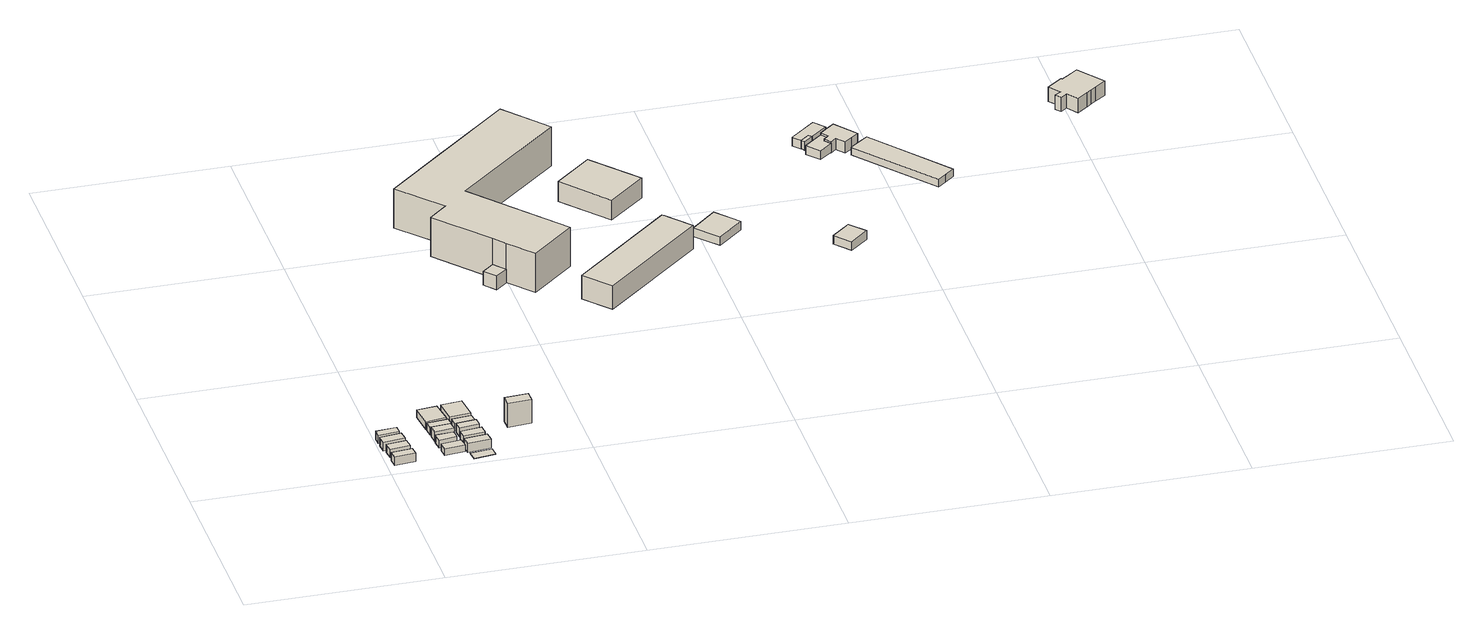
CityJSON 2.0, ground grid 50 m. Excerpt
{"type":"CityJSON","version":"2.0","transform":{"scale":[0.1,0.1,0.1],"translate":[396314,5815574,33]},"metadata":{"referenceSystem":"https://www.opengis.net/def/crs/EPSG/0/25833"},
"CityObjects":{
"building1":{"type":"Building","attributes":{"Gemeindeschluessel":"11000009","BezugspunktDach":"2200","function":"31001_2463","measuredHeight":2.35,"storeysAboveGround":1},"address":[{"country":"Germany","locality":"Berlin","thoroughfareNumber":"2 (16)","thoroughfareName":"Köpenicker Landstraße"}],"geometry":[{"type":"Solid","lod":"1","boundaries":[[[[0,1,2,3]],[[4,5,6,7]],[[4,7,3,2]],[[5,4,2,1]],[[6,5,1,0]],[[7,6,0,3]]]]}]},
"building2":{"type":"Building","attributes":{"Gemeindeschluessel":"11000009","BezugspunktDach":"2200","function":"31001_2463","measuredHeight":2.28,"storeysAboveGround":1},"address":[{"country":"Germany","locality":"Berlin","thoroughfareNumber":"2 (15)","thoroughfareName":"Köpenicker Landstraße"}],"geometry":[{"type":"Solid","lod":"1","boundaries":[[[[8,9,10,11]],[[12,13,14,15]],[[12,15,11,10]],[[13,12,10,9]],[[14,13,9,8]],[[15,14,8,11]]]]}]},
"building3":{"type":"Building","attributes":{"Gemeindeschluessel":"11000009","BezugspunktDach":"2200","function":"31001_2463","measuredHeight":2.39,"storeysAboveGround":1},"address":[{"country":"Germany","locality":"Berlin","thoroughfareNumber":"2 (14)","thoroughfareName":"Köpenicker Landstraße"}],"geometry":[{"type":"Solid","lod":"1","boundaries":[[[[16,17,18,19]],[[20,21,22,23]],[[20,23,19,18]],[[21,20,18,17]],[[22,21,17,16]],[[23,22,16,19]]]]}]},
"building4":{"type":"Building","attributes":{"Gemeindeschluessel":"11000009","BezugspunktDach":"2200","function":"31001_2463","measuredHeight":2.27,"storeysAboveGround":1},"address":[{"country":"Germany","locality":"Berlin","thoroughfareNumber":"2 (13)","thoroughfareName":"Köpenicker Landstraße"}],"geometry":[{"type":"Solid","lod":"1","boundaries":[[[[24,25,26,27]],[[28,29,30,31]],[[28,31,27,26]],[[29,28,26,25]],[[30,29,25,24]],[[31,30,24,27]]]]}]},
"building5":{"type":"Building","attributes":{"Gemeindeschluessel":"11000009","BezugspunktDach":"2200","function":"31001_2463","measuredHeight":1.88,"storeysAboveGround":1},"address":[{"country":"Germany","locality":"Berlin","thoroughfareNumber":"2 (48)","thoroughfareName":"Köpenicker Landstraße"}],"geometry":[{"type":"Solid","lod":"1","boundaries":[[[[32,33,34,35]],[[36,37,38,39]],[[36,39,35,34]],[[37,36,34,33]],[[38,37,33,32]],[[39,38,32,35]]]]}]},
"building6":{"type":"Building","attributes":{"Gemeindeschluessel":"11000009","BezugspunktDach":"2200","function":"31001_2463","measuredHeight":2.21,"storeysAboveGround":1},"address":[{"country":"Germany","locality":"Berlin","thoroughfareNumber":"2 (47)","thoroughfareName":"Köpenicker Landstraße"}],"geometry":[{"type":"Solid","lod":"1","boundaries":[[[[40,41,42,43]],[[44,45,46,47]],[[44,47,43,42]],[[45,44,42,41]],[[46,45,41,40]],[[47,46,40,43]]]]}]},
"building7":{"type":"Building","attributes":{"Gemeindeschluessel":"11000009","BezugspunktDach":"2200","function":"31001_2463","measuredHeight":2.63,"storeysAboveGround":1},"address":[{"country":"Germany","locality":"Berlin","thoroughfareNumber":"2 (46)","thoroughfareName":"Köpenicker Landstraße"}],"geometry":[{"type":"Solid","lod":"1","boundaries":[[[[48,49,50,51]],[[52,53,54,55]],[[52,55,51,50]],[[53,52,50,49]],[[54,53,49,48]],[[55,54,48,51]]]]}]},
"building8":{"type":"Building","attributes":{"Gemeindeschluessel":"11000009","BezugspunktDach":"2200","function":"31001_2463","measuredHeight":2,"storeysAboveGround":1},"address":[{"country":"Germany","locality":"Berlin","thoroughfareNumber":"2 (45)","thoroughfareName":"Köpenicker Landstraße"}],"geometry":[{"type":"Solid","lod":"1","boundaries":[[[[56,57,58,59]],[[60,61,62,63]],[[60,63,59,58]],[[61,60,58,57]],[[62,61,57,56]],[[63,62,56,59]]]]}]},
"building9":{"type":"Building","attributes":{"Gemeindeschluessel":"11000009","BezugspunktDach":"2200","function":"31001_2463","measuredHeight":2.11,"storeysAboveGround":1},"address":[{"country":"Germany","locality":"Berlin","thoroughfareNumber":"2 (44)","thoroughfareName":"Köpenicker Landstraße"}],"geometry":[{"type":"Solid","lod":"1","boundaries":[[[[64,65,66,67]],[[68,69,70,71]],[[68,71,67,66]],[[69,68,66,65]],[[70,69,65,64]],[[71,70,64,67]]]]}]},
"building10":{"type":"Building","attributes":{"Gemeindeschluessel":"11000009","BezugspunktDach":"2200","function":"31001_2463","measuredHeight":0.149,"storeysAboveGround":1},"address":[{"country":"Germany","locality":"Berlin","thoroughfareNumber":"2 (76)","thoroughfareName":"Köpenicker Landstraße"}],"geometry":[{"type":"Solid","lod":"1","boundaries":[[[[72,73,74,75]],[[76,77,78,79]],[[76,79,75,74]],[[77,76,74,73]],[[78,77,73,72]],[[79,78,72,75]]]]}]},
"building11":{"type":"Building","attributes":{"Gemeindeschluessel":"11000009","BezugspunktDach":"2200","function":"31001_2463","measuredHeight":2.48,"storeysAboveGround":1},"address":[{"country":"Germany","locality":"Berlin","thoroughfareNumber":"2 (75)","thoroughfareName":"Köpenicker Landstraße"}],"geometry":[{"type":"Solid","lod":"1","boundaries":[[[[80,81,82,83]],[[84,85,86,87]],[[84,87,83,82]],[[85,84,82,81]],[[86,85,81,80]],[[87,86,80,83]]]]}]},
"building12":{"type":"Building","attributes":{"Gemeindeschluessel":"11000009","BezugspunktDach":"2200","function":"31001_2463","measuredHeight":2.37,"storeysAboveGround":1},"address":[{"country":"Germany","locality":"Berlin","thoroughfareNumber":"2 (74)","thoroughfareName":"Köpenicker Landstraße"}],"geometry":[{"type":"Solid","lod":"1","boundaries":[[[[88,89,90,91]],[[92,93,94,95]],[[92,95,91,90]],[[93,92,90,89]],[[94,93,89,88]],[[95,94,88,91]]]]}]},
"building13":{"type":"Building","attributes":{"Gemeindeschluessel":"11000009","BezugspunktDach":"2200","function":"31001_2463","measuredHeight":2.5,"storeysAboveGround":1},"address":[{"country":"Germany","locality":"Berlin","thoroughfareNumber":"2 (73)","thoroughfareName":"Köpenicker Landstraße"}],"geometry":[{"type":"Solid","lod":"1","boundaries":[[[[96,97,98,99]],[[100,101,102,103]],[[100,103,99,98]],[[101,100,98,97]],[[102,101,97,96]],[[103,102,96,99]]]]}]},
"building14":{"type":"Building","attributes":{"Gemeindeschluessel":"11000009","BezugspunktDach":"2200","function":"31001_2463","measuredHeight":2.05,"storeysAboveGround":1},"address":[{"country":"Germany","locality":"Berlin","thoroughfareNumber":"2 (72)","thoroughfareName":"Köpenicker Landstraße"}],"geometry":[{"type":"Solid","lod":"1","boundaries":[[[[104,105,106,107]],[[108,109,110,111]],[[108,111,107,106]],[[109,108,106,105]],[[110,109,105,104]],[[111,110,104,107]]]]}]},
"building15":{"type":"Building","attributes":{"Gemeindeschluessel":"11000009","BezugspunktDach":"2200","function":"31001_2463","measuredHeight":2.23,"storeysAboveGround":1},"address":[{"country":"Germany","locality":"Berlin","thoroughfareNumber":"2","thoroughfareName":"Köpenicker Landstraße"}],"geometry":[{"type":"Solid","lod":"1","boundaries":[[[[112,113,114,115]],[[116,117,118,119]],[[116,119,115,114]],[[117,116,114,113]],[[118,117,113,112]],[[119,118,112,115]]]]}]},
"building16":{"type":"Building","attributes":{"Gemeindeschluessel":"11000009","BezugspunktDach":"2200","function":"31001_2463","measuredHeight":6.64,"storeysAboveGround":1},"address":[{"country":"Germany","locality":"Berlin","thoroughfareNumber":"2 (99)","thoroughfareName":"Köpenicker Landstraße"}],"geometry":[{"type":"Solid","lod":"1","boundaries":[[[[120,121,122,123]],[[124,125,126,127]],[[124,127,123,122]],[[125,124,122,121]],[[126,125,121,120]],[[127,126,120,123]]]]}]},
"building17":{"type":"Building","attributes":{"Gemeindeschluessel":"11000009","BezugspunktDach":"2200","function":"51009_1610","measuredHeight":3.82,"storeysAboveGround":0},"address":[{"country":"Germany","locality":"Berlin"}],"geometry":[{"type":"Solid","lod":"1","boundaries":[[[[128,129,130,131]],[[132,133,134,135]],[[132,135,131,130]],[[133,132,130,129]],[[134,133,129,128]],[[135,134,128,131]]]]}]},
"building18":{"type":"Building","attributes":{"Gemeindeschluessel":"11000009","BezugspunktDach":"2200","function":"51009_1610","measuredHeight":3.73,"storeysAboveGround":0},"address":[{"country":"Germany","locality":"Berlin"}],"geometry":[{"type":"Solid","lod":"1","boundaries":[[[[136,137,138,139]],[[140,141,142,143]],[[140,143,139,138]],[[141,140,138,137]],[[142,141,137,136]],[[143,142,136,139]]]]}]},
"building19":{"type":"Building","attributes":{"Gemeindeschluessel":"11000009","BezugspunktDach":"2200","function":"31001_3071","measuredHeight":10.94,"storeysAboveGround":3},"address":[{"country":"Germany","locality":"Berlin","thoroughfareNumber":"55","thoroughfareName":"Bulgarische Straße"},{"country":"Germany","locality":"Berlin","thoroughfareNumber":"1","thoroughfareName":"Köpenicker Landstraße"}],"geometry":[{"type":"Solid","lod":"1","boundaries":[[[[144,145,146,147,148,149,150,151,152,153,154,155]],[[156,157,158,159,160,161,162,163,164,165,166,167]],[[156,167,155,154]],[[157,156,154,153]],[[158,157,153,152]],[[159,158,152,151]],[[160,159,151,150]],[[161,160,150,149]],[[162,161,149,148]],[[163,162,148,147]],[[164,163,147,146]],[[165,164,146,145]],[[166,165,145,144]],[[167,166,144,155]]]]}]},
"building20":{"type":"Building","attributes":{"Gemeindeschluessel":"11000009","BezugspunktDach":"2200","function":"31001_2463","measuredHeight":6.57,"storeysAboveGround":1},"address":[{"country":"Germany","locality":"Berlin","thoroughfareNumber":"55 (2)","thoroughfareName":"Bulgarische Straße"}],"geometry":[{"type":"Solid","lod":"1","boundaries":[[[[168,169,170,171,172]],[[173,174,175,176,177]],[[173,177,172,171]],[[174,173,171,170]],[[175,174,170,169]],[[176,175,169,168]],[[177,176,168,172]]]]}]},
"building21":{"type":"Building","attributes":{"Gemeindeschluessel":"11000009","BezugspunktDach":"2200","function":"31001_3070","measuredHeight":5.48,"storeysAboveGround":1},"address":[{"country":"Germany","locality":"Berlin","thoroughfareNumber":"55 (1)","thoroughfareName":"Bulgarische Straße"}],"geometry":[{"type":"Solid","lod":"1","boundaries":[[[[178,179,180,181]],[[182,183,184,185]],[[182,185,181,180]],[[183,182,180,179]],[[184,183,179,178]],[[185,184,178,181]]]]}]},
"building22":{"type":"Building","attributes":{"Gemeindeschluessel":"11000009","BezugspunktDach":"2200","function":"31001_2000","measuredHeight":2.46,"storeysAboveGround":1},"address":[{"country":"Germany","locality":"Berlin","thoroughfareNumber":"51","thoroughfareName":"Bulgarische Straße"}],"geometry":[{"type":"Solid","lod":"1","boundaries":[[[[186,187,188,189]],[[190,191,192,193]],[[190,193,189,188]],[[191,190,188,187]],[[192,191,187,186]],[[193,192,186,189]]]]}]},
"building23":{"type":"Building","attributes":{"Gemeindeschluessel":"11000009","BezugspunktDach":"2200","function":"31001_2000","measuredHeight":2.43,"storeysAboveGround":1},"address":[{"country":"Germany","locality":"Berlin","thoroughfareNumber":"49 (1)","thoroughfareName":"Bulgarische Straße"}],"geometry":[{"type":"Solid","lod":"1","boundaries":[[[[194,195,196,197]],[[198,199,200,201]],[[198,201,197,196]],[[199,198,196,195]],[[200,199,195,194]],[[201,200,194,197]]]]}]},
"building24":{"type":"Building","attributes":{"Gemeindeschluessel":"11000009","BezugspunktDach":"2200","function":"51009_1610","measuredHeight":2.32,"storeysAboveGround":0},"address":[{"country":"Germany","locality":"Berlin"}],"geometry":[{"type":"Solid","lod":"1","boundaries":[[[[202,203,204,205]],[[206,207,208,209]],[[206,209,205,204]],[[207,206,204,203]],[[208,207,203,202]],[[209,208,202,205]]]]}]},
"building25":{"type":"Building","attributes":{"Gemeindeschluessel":"11000009","BezugspunktDach":"2200","function":"51009_1610","measuredHeight":2.57,"storeysAboveGround":0},"address":[{"country":"Germany","locality":"Berlin"}],"geometry":[{"type":"Solid","lod":"1","boundaries":[[[[210,211,212,213,214,215]],[[216,217,218,219,220,221]],[[216,221,215,214]],[[217,216,214,213]],[[218,217,213,212]],[[219,218,212,211]],[[220,219,211,210]],[[221,220,210,215]]]]}]},
"building26":{"type":"Building","attributes":{"Gemeindeschluessel":"11000009","BezugspunktDach":"2200","function":"31001_2000","measuredHeight":2.39,"storeysAboveGround":1},"address":[{"country":"Germany","locality":"Berlin","thoroughfareNumber":"49 (2)","thoroughfareName":"Bulgarische Straße"}],"geometry":[{"type":"Solid","lod":"1","boundaries":[[[[205,204,203,222,223,224]],[[225,226,227,228,229,230]],[[225,230,224,223]],[[226,225,223,222]],[[227,226,222,203]],[[228,227,203,204]],[[229,228,204,205]],[[230,229,205,224]]]]}]},
"building27":{"type":"Building","attributes":{"Gemeindeschluessel":"11000009","BezugspunktDach":"2200","function":"31001_2000","measuredHeight":3.61,"storeysAboveGround":1},"address":[{"country":"Germany","locality":"Berlin","thoroughfareNumber":"49","thoroughfareName":"Bulgarische Straße"}],"geometry":[{"type":"Solid","lod":"1","boundaries":[[[[231,232,233,234,235,236,237,238,239,240]],[[241,242,243,244,245,246,247,248,249,250]],[[241,250,240,239]],[[242,241,239,238]],[[243,242,238,237]],[[244,243,237,236]],[[245,244,236,235]],[[246,245,235,234]],[[247,246,234,233]],[[248,247,233,232]],[[249,248,232,231]],[[250,249,231,240]]]]}]},
"building28":{"type":"Building","attributes":{"Gemeindeschluessel":"11000009","BezugspunktDach":"2200","function":"31001_3272","measuredHeight":2.75,"storeysAboveGround":1},"address":[{"country":"Germany","locality":"Berlin","thoroughfareNumber":"49 (3)","thoroughfareName":"Bulgarische Straße"}],"geometry":[{"type":"Solid","lod":"1","boundaries":[[[[251,252,253,254,255,256]],[[257,258,259,260,261,262]],[[257,262,256,255]],[[258,257,255,254]],[[259,258,254,253]],[[260,259,253,252]],[[261,260,252,251]],[[262,261,251,256]]]]}]},
"building29":{"type":"Building","attributes":{"Gemeindeschluessel":"11000009","BezugspunktDach":"2200","function":"31001_1310","measuredHeight":5.02,"storeysAboveGround":1},"address":[{"country":"Germany","locality":"Berlin","thoroughfareNumber":"2","thoroughfareName":"Erwin-Bennewitz-Weg"}],"geometry":[{"type":"Solid","lod":"1","boundaries":[[[[263,264,265,266,267,268,269,270,271,272,273,274,275,276,277]],[[278,279,280,281,282,283,284,285,286,287,288,289,290,291,292]],[[278,292,277,276]],[[279,278,276,275]],[[280,279,275,274]],[[281,280,274,273]],[[282,281,273,272]],[[283,282,272,271]],[[284,283,271,270]],[[285,284,270,269]],[[286,285,269,268]],[[287,286,268,267]],[[288,287,267,266]],[[289,288,266,265]],[[290,289,265,264]],[[291,290,264,263]],[[292,291,263,277]]]]}]}
},
"vertices":[
[14,24,38],[67,30,38],[65,53,38],[11,48,38],[65,53,15],[67,30,15],[14,24,15],[11,48,15],
[13,62,38],[64,67,38],[61,93,38],[10,88,38],[61,93,15],[64,67,15],[13,62,15],[10,88,15],
[5,97,39],[61,103,39],[57,128,39],[3,122,39],[57,128,15],[61,103,15],[5,97,15],[3,122,15],
[2,134,38],[56,139,38],[54,159,38],[1,154,38],[54,159,15],[56,139,15],[2,134,15],[1,154,15],
[141,38,34],[194,43,34],[190,69,34],[139,63,34],[190,69,15],[194,43,15],[141,38,15],[139,63,15],
[138,75,37],[183,81,37],[181,105,37],[135,101,37],[181,105,15],[183,81,15],[138,75,15],[135,101,15],
[135,109,41],[185,115,41],[182,138,41],[133,134,41],[182,138,15],[185,115,15],[135,109,15],[133,134,15],
[132,140,35],[188,146,35],[184,169,35],[130,164,35],[184,169,15],[188,146,15],[132,140,15],[130,164,15],
[129,171,35],[182,177,35],[174,235,35],[123,230,35],[174,235,14],[182,177,14],[129,171,14],[123,230,14],
[206,5,16],[261,12,16],[259,38,16],[203,32,16],[259,38,15],[261,12,15],[206,5,15],[203,32,15],
[198,38,40],[258,44,40],[255,69,40],[196,63,40],[255,69,15],[258,44,15],[198,38,15],[196,63,15],
[199,76,39],[253,82,39],[251,106,39],[196,100,39],[251,106,15],[253,82,15],[199,76,15],[196,100,15],
[199,114,40],[249,120,40],[247,142,40],[196,137,40],[247,142,15],[249,120,15],[199,114,15],[196,137,15],
[195,145,35],[246,151,35],[243,172,35],[193,167,35],[243,172,14],[246,151,14],[195,145,14],[193,167,14],
[191,176,36],[244,182,36],[238,242,36],[184,237,36],[238,242,14],[244,182,14],[191,176,14],[184,237,14],
[322,128,81],[382,132,81],[381,161,81],[320,157,81],[381,161,15],[382,132,15],[322,128,15],[320,157,15],
[462,757,54],[492,783,54],[466,813,54],[436,787,54],[466,813,16],[492,783,16],[462,757,16],[436,787,16],
[451,1233,56],[481,1259,56],[455,1289,56],[425,1263,56],[455,1289,19],[481,1259,19],[451,1233,19],[425,1263,19],
[398,991,126],[349,948,126],[466,813,126],[492,783,126],[548,719,126],[660,816,126],[460,1046,126],[737,1285,126],[640,1397,126],[481,1259,126],[451,1233,126],[297,1099,126],[451,1233,17],[481,1259,17],[640,1397,17],[737,1285,17],[460,1046,17],[660,816,17],[548,719,17],[492,783,17],[466,813,17],[349,948,17],[398,991,17],[297,1099,17],
[711,615,70],[971,840,70],[916,903,70],[911,907,70],[652,682,70],[911,907,5],[916,903,5],[971,840,5],[711,615,5],[652,682,5],
[813,1004,70],[909,1087,70],[806,1205,70],[711,1123,70],[806,1205,15],[909,1087,15],[813,1004,15],[711,1123,15],
[1037,836,31],[1103,894,31],[1051,952,31],[985,892,31],[1051,952,7],[1103,894,7],[1037,836,7],[985,892,7],
[1336,734,30],[1384,775,30],[1348,815,30],[1301,774,30],[1348,815,6],[1384,775,6],[1336,734,6],[1301,774,6],
[1346,1209,34],[1369,1229,34],[1362,1238,34],[1339,1219,34],[1362,1238,11],[1369,1229,11],[1346,1209,11],[1339,1219,11],
[1372,1160,34],[1405,1186,34],[1392,1202,34],[1405,1214,34],[1391,1232,34],[1344,1193,34],[1391,1232,9],[1405,1214,9],[1392,1202,9],[1405,1186,9],[1372,1160,9],[1344,1193,9],
[1412,1265,34],[1388,1294,34],[1322,1239,34],[1388,1294,10],[1412,1265,10],[1369,1229,10],[1362,1238,10],[1339,1219,10],[1322,1239,10],
[1405,1214,39],[1392,1202,39],[1405,1186,39],[1420,1198,39],[1437,1176,39],[1457,1192,39],[1476,1208,39],[1431,1265,39],[1411,1249,39],[1391,1232,39],[1411,1249,8],[1431,1265,8],[1476,1208,8],[1457,1192,8],[1437,1176,8],[1420,1198,8],[1405,1186,8],[1392,1202,8],[1405,1214,8],[1391,1232,8],
[1614,970,26],[1637,989,26],[1660,1008,26],[1499,1208,26],[1474,1189,26],[1450,1170,26],[1474,1189,5],[1499,1208,5],[1660,1008,5],[1637,989,5],[1614,970,5],[1450,1170,5],
[1993,1257,48],[1976,1246,48],[1987,1232,48],[2004,1244,48],[2025,1216,48],[2053,1238,48],[2066,1247,48],[2080,1258,48],[2108,1279,48],[2056,1347,48],[2027,1325,48],[2012,1314,48],[2010,1317,48],[1998,1308,48],[1970,1286,48],[1998,1308,8],[2010,1317,8],[2012,1314,8],[2027,1325,8],[2056,1347,8],[2108,1279,8],[2080,1258,8],[2066,1247,8],[2053,1238,8],[2025,1216,8],[2004,1244,8],[1987,1232,8],[1976,1246,8],[1993,1257,8],[1970,1286,8]
]}
